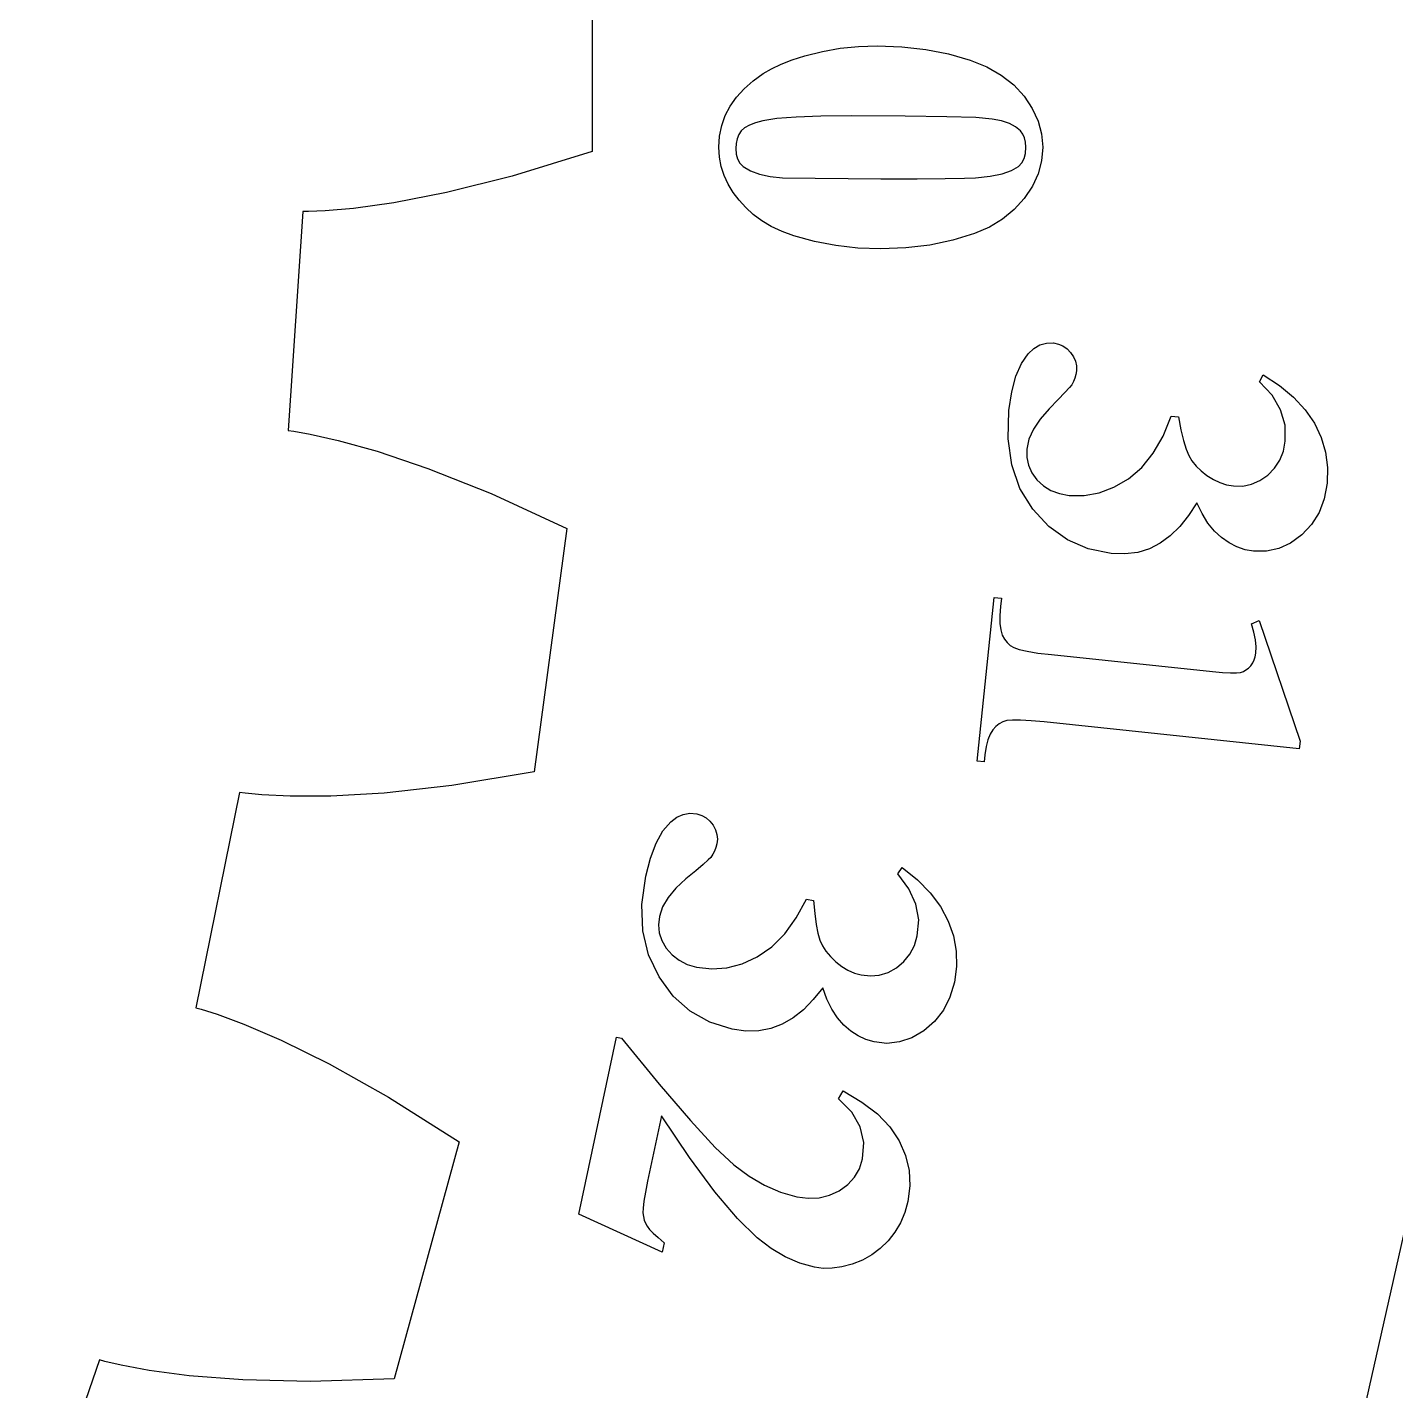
# Model space of a CAD drawing. Header units: metres. Extents: x -322 to 194, y -258 to 258.
# Drawn here: x 83.39 to 119.61, y -36.03 to 0.04 of the extents above; entities that cross this region are included whole.
import ezdxf

# ---------------------------------------------------------------- set-up
doc = ezdxf.new("R2010")
doc.units = ezdxf.units.M

msp = doc.modelspace()

# ---------------------------------------------------------------- linework, layer by layer
for p, q in [((98.3372, 3.24792), (98.3372, -3.24794)), ((103.635, -0.81766), (103.962, -0.71198)), ((103.962, -0.71198), (104.43, -0.59648)), ((104.43, -0.59648), (104.906, -0.51398)), ((104.906, -0.51398), (105.389, -0.46448)), ((105.389, -0.46448), (105.88, -0.44798)), ((105.88, -0.44798), (106.538, -0.47179)), ((106.538, -0.47179), (107.168, -0.54323)), ((107.168, -0.54323), (107.771, -0.66229)), ((107.771, -0.66229), (108.346, -0.82898)), ((102.861, -1.18498), (103.085, -1.05417)), ((103.085, -1.05417), (103.343, -0.93173)), ((103.343, -0.93173), (103.635, -0.81766)), ((108.346, -0.82898), (108.784, -1.00586)), ((108.784, -1.00586), (109.167, -1.22348)), ((102.362, -1.58748), (102.595, -1.37935)), ((102.595, -1.37935), (102.861, -1.18498)), ((109.167, -1.22348), (109.496, -1.48186)), ((101.992, -2.04498), (102.161, -1.80936)), ((102.161, -1.80936), (102.362, -1.58748)), ((109.496, -1.48186), (109.77, -1.78098)), ((109.77, -1.78098), (109.987, -2.1051)), ((101.86, -2.29523), (101.992, -2.04498)), ((109.987, -2.1051), (110.142, -2.43848)), ((101.765, -2.55998), (101.86, -2.29523)), ((102.66, -2.48254), (102.499, -2.54523)), ((102.857, -2.42998), (102.66, -2.48254)), ((103.225, -2.37485), (102.857, -2.42998)), ((103.737, -2.33548), (103.225, -2.37485)), ((104.392, -2.31186), (103.737, -2.33548)), ((105.191, -2.30397), (104.392, -2.31186)), ((106.624, -2.3091), (105.191, -2.30397)), ((107.724, -2.32448), (106.624, -2.3091)), ((108.491, -2.3501), (107.724, -2.32448)), ((108.925, -2.38597), (108.491, -2.3501)), ((109.173, -2.43642), (108.925, -2.38597)), ((109.38, -2.50572), (109.173, -2.43642)), ((109.546, -2.59392), (109.38, -2.50572)), ((110.142, -2.43848), (110.235, -2.7811)), ((101.689, -3.13298), (101.708, -2.83923)), ((101.708, -2.83923), (101.765, -2.55998)), ((102.219, -2.79654), (102.174, -2.90623)), ((102.283, -2.70097), (102.219, -2.79654)), ((102.373, -2.61804), (102.283, -2.70097)), ((102.499, -2.54523), (102.373, -2.61804)), ((109.672, -2.70097), (109.546, -2.59392)), ((109.736, -2.78703), (109.672, -2.70097)), ((109.781, -2.88722), (109.736, -2.78703)), ((109.808, -3.00154), (109.781, -2.88722)), ((110.235, -2.7811), (110.265, -3.13298)), ((98.3372, -3.24794), (96.2212, -3.90051)), ((101.705, -3.39198), (101.689, -3.13298)), ((102.147, -3.03004), (102.137, -3.16798)), ((102.137, -3.16798), (102.15, -3.3156)), ((102.174, -2.90623), (102.147, -3.03004)), ((109.805, -3.29422), (109.817, -3.12997)), ((109.817, -3.12997), (109.808, -3.00154)), ((110.265, -3.13298), (110.235, -3.48947)), ((101.751, -3.64098), (101.705, -3.39198)), ((102.15, -3.3156), (102.186, -3.44348)), ((102.186, -3.44348), (102.247, -3.55161)), ((102.247, -3.55161), (102.331, -3.63998)), ((109.623, -3.63998), (109.708, -3.54922)), ((109.708, -3.54922), (109.769, -3.43398)), ((109.769, -3.43398), (109.805, -3.29422)), ((110.235, -3.48947), (110.143, -3.83398)), ((96.2212, -3.90051), (94.478, -4.33429)), ((101.828, -3.87997), (101.751, -3.64098)), ((101.936, -4.10898), (101.828, -3.87997)), ((102.331, -3.63998), (102.524, -3.75829)), ((102.524, -3.75829), (102.762, -3.84822)), ((102.762, -3.84822), (103.047, -3.90979)), ((103.047, -3.90979), (103.378, -3.94298)), ((103.378, -3.94298), (105.977, -3.96797)), ((105.977, -3.96797), (106.942, -3.96642)), ((106.942, -3.96642), (107.681, -3.96173)), ((107.681, -3.96173), (108.197, -3.95392)), ((108.197, -3.95392), (108.487, -3.94298)), ((108.487, -3.94298), (108.873, -3.90042)), ((108.873, -3.90042), (109.191, -3.83572)), ((109.191, -3.83572), (109.441, -3.74892)), ((109.441, -3.74892), (109.623, -3.63998)), ((110.143, -3.83398), (109.99, -4.16647)), ((94.478, -4.33429), (93.0839, -4.60271)), ((102.069, -4.32748), (101.936, -4.10898)), ((102.225, -4.53398), (102.069, -4.32748)), ((109.99, -4.16647), (109.776, -4.48698)), ((93.0839, -4.60271), (92.0199, -4.75037)), ((102.402, -4.72847), (102.225, -4.53398)), ((109.776, -4.48698), (109.511, -4.78104)), ((90.6792, -4.83072), (90.2909, -10.6309)), ((90.8265, -4.83191), (90.6792, -4.83072)), ((91.2711, -4.81551), (90.8265, -4.83191)), ((92.0199, -4.75037), (91.2711, -4.81551)), ((102.6, -4.91098), (102.402, -4.72847)), ((102.825, -5.07892), (102.6, -4.91098)), ((109.203, -5.03323), (108.853, -5.24355)), ((109.511, -4.78104), (109.203, -5.03323)), ((103.079, -5.22873), (102.825, -5.07892)), ((103.362, -5.36041), (103.079, -5.22873)), ((103.675, -5.47398), (103.362, -5.36041)), ((108.461, -5.41197), (107.88, -5.59222)), ((108.853, -5.24355), (108.461, -5.41197)), ((104.22, -5.62711), (103.675, -5.47398)), ((104.785, -5.73648), (104.22, -5.62711)), ((105.371, -5.80211), (104.785, -5.73648)), ((107.272, -5.72098), (106.638, -5.79823)), ((107.88, -5.59222), (107.272, -5.72098)), ((105.977, -5.82397), (105.371, -5.80211)), ((106.638, -5.79823), (105.977, -5.82397)), ((110.187, -8.36269), (110.36, -8.31467)), ((110.36, -8.31467), (110.545, -8.3121)), ((110.545, -8.3121), (110.679, -8.33891)), ((109.699, -8.85648), (109.88, -8.59514)), ((109.88, -8.59514), (110.027, -8.45619)), ((110.027, -8.45619), (110.187, -8.36269)), ((110.679, -8.33891), (110.8, -8.38972)), ((110.8, -8.38972), (110.908, -8.46455)), ((110.908, -8.46455), (111.003, -8.5634)), ((111.003, -8.5634), (111.079, -8.6772)), ((111.079, -8.6772), (111.13, -8.79588)), ((109.553, -9.19374), (109.699, -8.85648)), ((111.13, -8.79588), (111.155, -8.91939)), ((111.154, -9.04774), (111.138, -9.14659)), ((111.155, -8.91939), (111.154, -9.04774)), ((109.444, -9.60693), (109.553, -9.19374)), ((111.076, -9.33167), (111.03, -9.41788)), ((111.112, -9.24123), (111.076, -9.33167)), ((111.138, -9.14659), (111.112, -9.24123)), ((115.999, -9.33582), (116.098, -9.15312)), ((116.334, -9.6967), (115.999, -9.33582)), ((116.098, -9.15312), (116.534, -9.43736)), ((109.37, -10.0961), (109.444, -9.60693)), ((110.852, -9.6234), (110.673, -9.81096)), ((110.971, -9.49237), (110.852, -9.6234)), ((111.03, -9.41788), (110.971, -9.49237)), ((116.56, -10.0792), (116.334, -9.6967)), ((116.534, -9.43736), (116.906, -9.74612)), ((116.906, -9.74612), (117.214, -10.0794)), ((109.347, -10.8516), (109.37, -10.0961)), ((110.434, -10.0551), (110.196, -10.3258)), ((110.673, -9.81096), (110.434, -10.0551)), ((116.677, -10.4834), (116.56, -10.0792)), ((117.214, -10.0794), (117.457, -10.4372)), ((110.196, -10.3258), (110.017, -10.5932)), ((113.451, -10.7754), (113.666, -10.2489)), ((113.666, -10.2489), (113.857, -10.269)), ((113.857, -10.269), (113.922, -10.6068)), ((116.685, -10.9092), (116.677, -10.4834)), ((117.457, -10.4372), (117.636, -10.8144)), ((90.2909, -10.6309), (90.437, -10.6494)), ((90.437, -10.6494), (90.8755, -10.7249)), ((90.8755, -10.7249), (91.609, -10.8892)), ((109.445, -11.539), (109.347, -10.8516)), ((109.899, -10.8573), (109.842, -11.118)), ((110.017, -10.5932), (109.899, -10.8573)), ((113.19, -11.2268), (113.451, -10.7754)), ((113.922, -10.6068), (113.989, -10.8897)), ((117.636, -10.8144), (117.752, -11.2045)), ((91.609, -10.8892), (92.6438, -11.1774)), ((92.6438, -11.1774), (93.9896, -11.6292)), ((109.842, -11.118), (109.841, -11.338)), ((112.883, -11.603), (113.19, -11.2268)), ((113.989, -10.8897), (114.058, -11.1178)), ((114.058, -11.1178), (114.129, -11.2911)), ((116.54, -11.4145), (116.634, -11.1757)), ((116.634, -11.1757), (116.685, -10.9092)), ((117.752, -11.2045), (117.803, -11.6077)), ((109.662, -12.1582), (109.445, -11.539)), ((109.841, -11.338), (109.885, -11.5466)), ((109.885, -11.5466), (109.975, -11.7437)), ((114.129, -11.2911), (114.214, -11.434)), ((114.214, -11.434), (114.322, -11.5698)), ((114.322, -11.5698), (114.455, -11.6986)), ((116.403, -11.6255), (116.54, -11.4145)), ((93.9896, -11.6292), (95.6595, -12.2915)), ((109.975, -11.7437), (110.11, -11.9294)), ((110.11, -11.9294), (110.281, -12.0904)), ((112.15, -12.1296), (112.53, -11.9042)), ((112.53, -11.9042), (112.883, -11.603)), ((114.455, -11.6986), (114.611, -11.8203)), ((114.611, -11.8203), (114.781, -11.9261)), ((114.781, -11.9261), (114.955, -12.0073)), ((116.015, -11.9541), (116.223, -11.8087)), ((116.223, -11.8087), (116.403, -11.6255)), ((117.803, -11.6077), (117.791, -12.0238)), ((95.6595, -12.2915), (97.6697, -13.2203)), ((110, -12.7092), (109.662, -12.1582)), ((110.281, -12.0904), (110.48, -12.2134)), ((110.48, -12.2134), (110.707, -12.2985)), ((110.707, -12.2985), (110.961, -12.3457)), ((111.365, -12.3503), (111.762, -12.2783)), ((111.762, -12.2783), (112.15, -12.1296)), ((114.955, -12.0073), (115.132, -12.0637)), ((115.132, -12.0637), (115.314, -12.0953)), ((115.314, -12.0953), (115.56, -12.0973)), ((115.56, -12.0973), (115.794, -12.0503)), ((115.794, -12.0503), (116.015, -11.9541)), ((117.791, -12.0238), (117.715, -12.4331)), ((110.961, -12.3457), (111.365, -12.3503)), ((114.344, -12.5404), (114.125, -12.8787)), ((114.483, -12.8266), (114.344, -12.5404)), ((117.715, -12.4331), (117.578, -12.7975)), ((110.428, -13.1703), (110, -12.7092)), ((114.125, -12.8787), (113.89, -13.1699)), ((114.638, -13.0757), (114.483, -12.8266)), ((117.578, -12.7975), (117.38, -13.1173)), ((97.6697, -13.2203), (96.8038, -19.6582)), ((110.916, -13.5189), (110.428, -13.1703)), ((113.89, -13.1699), (113.641, -13.414)), ((114.809, -13.2878), (114.638, -13.0757)), ((114.997, -13.4627), (114.809, -13.2878)), ((117.12, -13.3922), (116.823, -13.6086)), ((117.38, -13.1173), (117.12, -13.3922)), ((111.464, -13.7548), (110.916, -13.5189)), ((112.072, -13.8782), (111.464, -13.7548)), ((113.09, -13.7578), (112.777, -13.8513)), ((113.376, -13.611), (113.09, -13.7578)), ((113.641, -13.414), (113.376, -13.611)), ((115.197, -13.6029), (114.997, -13.4627)), ((115.405, -13.7099), (115.197, -13.6029)), ((115.621, -13.7837), (115.405, -13.7099)), ((116.511, -13.7528), (116.185, -13.8246)), ((116.823, -13.6086), (116.511, -13.7528)), ((112.438, -13.8914), (112.072, -13.8782)), ((112.777, -13.8513), (112.438, -13.8914)), ((115.844, -13.8242), (115.621, -13.7837)), ((116.185, -13.8246), (115.844, -13.8242)), ((108.524, -19.3752), (108.979, -15.047)), ((108.979, -15.047), (109.17, -15.0671)), ((109.17, -15.0671), (109.147, -15.2829)), ((109.147, -15.2829), (109.129, -15.5255)), ((109.129, -15.5255), (109.131, -15.7324)), ((109.131, -15.7324), (109.151, -15.9034)), ((109.151, -15.9034), (109.191, -16.0386)), ((115.791, -15.7449), (115.993, -15.6556)), ((115.853, -15.9672), (115.791, -15.7449)), ((115.993, -15.6556), (117.074, -18.848)), ((109.191, -16.0386), (109.248, -16.1476)), ((109.248, -16.1476), (109.318, -16.2397)), ((109.318, -16.2397), (109.401, -16.315)), ((115.893, -16.1702), (115.853, -15.9672)), ((115.911, -16.3538), (115.893, -16.1702)), ((109.401, -16.315), (109.498, -16.3735)), ((109.498, -16.3735), (109.638, -16.423)), ((109.638, -16.423), (109.85, -16.4702)), ((109.85, -16.4702), (110.135, -16.515)), ((110.135, -16.515), (110.493, -16.5576)), ((110.493, -16.5576), (114.758, -17.0058)), ((115.861, -16.6987), (115.89, -16.612)), ((115.89, -16.612), (115.906, -16.5181)), ((115.906, -16.5181), (115.911, -16.3538)), ((114.758, -17.0058), (115.025, -17.0304)), ((115.5, -17.0285), (115.575, -17.0028)), ((115.575, -17.0028), (115.644, -16.9645)), ((115.644, -16.9645), (115.709, -16.9138)), ((115.709, -16.9138), (115.769, -16.8507)), ((115.769, -16.8507), (115.821, -16.7783)), ((115.821, -16.7783), (115.861, -16.6987)), ((115.025, -17.0304), (115.238, -17.0425)), ((115.238, -17.0425), (115.396, -17.0418)), ((115.396, -17.0418), (115.5, -17.0285)), ((109.023, -18.4554), (108.941, -18.5442)), ((109.114, -18.3856), (109.023, -18.4554)), ((109.212, -18.3349), (109.114, -18.3856)), ((109.317, -18.3032), (109.212, -18.3349)), ((109.461, -18.2889), (109.317, -18.3032)), ((109.674, -18.2902), (109.461, -18.2889)), ((109.956, -18.3072), (109.674, -18.2902)), ((110.306, -18.3398), (109.956, -18.3072)), ((117.053, -19.0489), (110.306, -18.3398)), ((108.81, -18.809), (108.766, -18.9918)), ((108.869, -18.6598), (108.81, -18.809)), ((108.941, -18.5442), (108.869, -18.6598)), ((108.766, -18.9918), (108.734, -19.2083)), ((117.074, -18.848), (117.053, -19.0489)), ((108.715, -19.3952), (108.524, -19.3752)), ((108.734, -19.2083), (108.715, -19.3952)), ((96.8038, -19.6582), (94.6197, -20.0229)), ((89.0031, -20.2061), (87.8452, -25.9028)), ((89.149, -20.2269), (89.0031, -20.2061)), ((89.5918, -20.2699), (89.149, -20.2269)), ((90.3427, -20.3052), (89.5918, -20.2699)), ((92.8342, -20.2205), (91.4168, -20.3007)), ((94.6197, -20.0229), (92.8342, -20.2205)), ((91.4168, -20.3007), (90.3427, -20.3052)), ((100.21, -21.2245), (100.417, -20.9836)), ((100.417, -20.9836), (100.578, -20.8607)), ((100.578, -20.8607), (100.747, -20.7845)), ((100.747, -20.7845), (100.924, -20.7548)), ((100.924, -20.7548), (101.109, -20.7716)), ((101.109, -20.7716), (101.239, -20.8123)), ((101.239, -20.8123), (101.354, -20.8755)), ((101.354, -20.8755), (101.454, -20.9612)), ((101.454, -20.9612), (101.538, -21.0694)), ((100.03, -21.5447), (100.21, -21.2245)), ((101.538, -21.0694), (101.602, -21.1906)), ((101.602, -21.1906), (101.639, -21.3138)), ((101.639, -21.3138), (101.651, -21.4393)), ((99.8778, -21.9442), (100.03, -21.5447)), ((101.611, -21.6635), (101.575, -21.7549)), ((101.637, -21.5668), (101.611, -21.6635)), ((101.651, -21.4393), (101.637, -21.5668)), ((99.7537, -22.423), (99.8778, -21.9442)), ((101.409, -21.9899), (101.277, -22.1078)), ((101.475, -21.922), (101.409, -21.9899)), ((101.53, -21.8411), (101.475, -21.922)), ((101.575, -21.7549), (101.53, -21.8411)), ((99.6519, -23.172), (99.7537, -22.423)), ((101.079, -22.2757), (100.816, -22.4935)), ((101.277, -22.1078), (101.079, -22.2757)), ((106.426, -22.3598), (106.543, -22.1884)), ((106.721, -22.7537), (106.426, -22.3598)), ((106.543, -22.1884), (106.947, -22.5167)), ((100.551, -22.7377), (100.345, -22.985)), ((100.816, -22.4935), (100.551, -22.7377)), ((106.905, -23.1577), (106.721, -22.7537)), ((106.947, -22.5167), (107.285, -22.8627)), ((99.6768, -23.8658), (99.6519, -23.172)), ((100.345, -22.985), (100.2, -23.2353)), ((103.741, -23.5251), (104.01, -23.024)), ((104.01, -23.024), (104.197, -23.0639)), ((104.197, -23.0639), (104.227, -23.4066)), ((106.98, -23.5719), (106.905, -23.1577)), ((107.285, -22.8627), (107.556, -23.2263)), ((100.116, -23.4886), (100.092, -23.7073)), ((100.2, -23.2353), (100.116, -23.4886)), ((103.434, -23.9467), (103.741, -23.5251)), ((104.227, -23.4066), (104.264, -23.695)), ((107.556, -23.2263), (107.76, -23.6076)), ((99.8283, -24.5043), (99.6768, -23.8658)), ((100.092, -23.7073), (100.114, -23.9194)), ((104.264, -23.695), (104.309, -23.9291)), ((106.944, -23.9963), (106.98, -23.5719)), ((107.76, -23.6076), (107.899, -24.0014)), ((100.114, -23.9194), (100.183, -24.1248)), ((100.183, -24.1248), (100.297, -24.3236)), ((103.089, -24.2888), (103.434, -23.9467)), ((104.309, -23.9291), (104.362, -24.1089)), ((104.362, -24.1089), (104.431, -24.2598)), ((104.431, -24.2598), (104.525, -24.4062)), ((106.747, -24.4837), (106.865, -24.256)), ((106.865, -24.256), (106.944, -23.9963)), ((107.899, -24.0014), (107.973, -24.4015)), ((100.106, -25.0876), (99.8283, -24.5043)), ((100.297, -24.3236), (100.451, -24.5016)), ((100.451, -24.5016), (100.636, -24.6447)), ((102.305, -24.7359), (102.707, -24.5515)), ((102.707, -24.5515), (103.089, -24.2888)), ((104.525, -24.4062), (104.643, -24.5482)), ((104.643, -24.5482), (104.785, -24.6855)), ((106.588, -24.6792), (106.747, -24.4837)), ((107.973, -24.4015), (107.983, -24.8078)), ((100.636, -24.6447), (100.852, -24.7531)), ((100.852, -24.7531), (101.1, -24.8265)), ((101.1, -24.8265), (101.502, -24.8734)), ((101.502, -24.8734), (101.904, -24.8432)), ((101.904, -24.8432), (102.305, -24.7359)), ((104.785, -24.6855), (104.943, -24.8086)), ((104.943, -24.8086), (105.108, -24.9074)), ((105.108, -24.9074), (105.278, -24.9821)), ((105.278, -24.9821), (105.456, -25.0325)), ((105.938, -25.038), (106.168, -24.9654)), ((106.168, -24.9654), (106.39, -24.8426)), ((106.39, -24.8426), (106.588, -24.6792)), ((107.983, -24.8078), (107.927, -25.2204)), ((100.484, -25.5909), (100.106, -25.0876)), ((105.456, -25.0325), (105.701, -25.0603)), ((105.701, -25.0603), (105.938, -25.038)), ((107.927, -25.2204), (107.808, -25.6194)), ((100.933, -25.9886), (100.484, -25.5909)), ((104.191, -25.6873), (103.928, -25.9525)), ((104.445, -25.3738), (104.191, -25.6873)), ((104.553, -25.673), (104.445, -25.3738)), ((104.681, -25.9369), (104.553, -25.673)), ((107.808, -25.6194), (107.634, -25.9676)), ((87.8452, -25.9028), (87.9876, -25.9406)), ((87.9876, -25.9406), (88.4121, -26.0739)), ((88.4121, -26.0739), (89.1171, -26.3345)), ((101.453, -26.2805), (100.933, -25.9886)), ((103.928, -25.9525), (103.654, -26.1691)), ((104.829, -26.1657), (104.681, -25.9369)), ((107.634, -25.9676), (107.403, -26.2648)), ((89.1171, -26.3345), (90.1043, -26.7581)), ((102.045, -26.4668), (101.453, -26.2805)), ((103.37, -26.3374), (103.07, -26.4535)), ((103.654, -26.1691), (103.37, -26.3374)), ((104.998, -26.3593), (104.829, -26.1657)), ((105.182, -26.5197), (104.998, -26.3593)), ((107.403, -26.2648), (107.117, -26.5112)), ((90.1043, -26.7581), (91.3779, -27.3852)), ((97.9846, -31.3612), (98.9797, -26.6798)), ((98.9797, -26.6798), (99.1108, -26.7077)), ((99.1108, -26.7077), (100.109, -27.9238)), ((102.408, -26.5181), (102.045, -26.4668)), ((102.749, -26.5137), (102.408, -26.5181)), ((103.07, -26.4535), (102.749, -26.5137)), ((105.378, -26.6479), (105.182, -26.5197)), ((105.584, -26.7437), (105.378, -26.6479)), ((105.802, -26.8074), (105.584, -26.7437)), ((106.798, -26.6953), (106.473, -26.8061)), ((107.117, -26.5112), (106.798, -26.6953)), ((106.141, -26.8434), (105.802, -26.8074)), ((106.473, -26.8061), (106.141, -26.8434)), ((91.3779, -27.3852), (92.9446, -28.2642)), ((118.508, -37.7112), (120.789, -27.6088)), ((100.109, -27.9238), (100.937, -28.8871)), ((104.86, -28.307), (104.985, -28.1035)), ((104.985, -28.1035), (105.479, -28.3955)), ((92.9446, -28.2642), (94.813, -29.4526)), ((105.208, -28.667), (104.86, -28.307)), ((105.479, -28.3955), (105.89, -28.7126)), ((100.173, -28.7624), (99.8056, -30.4898)), ((100.914, -29.8664), (100.173, -28.7624)), ((100.937, -28.8871), (101.595, -29.5974)), ((105.43, -29.0527), (105.208, -28.667)), ((105.89, -28.7126), (106.218, -29.055)), ((105.524, -29.4642), (105.43, -29.0527)), ((106.218, -29.055), (106.463, -29.4226)), ((94.813, -29.4526), (93.0969, -35.7177)), ((101.595, -29.5974), (102.083, -30.0548)), ((105.492, -29.9013), (105.524, -29.4642)), ((106.463, -29.4226), (106.63, -29.8087)), ((101.583, -30.7728), (100.914, -29.8664)), ((102.083, -30.0548), (102.489, -30.3558)), ((105.41, -30.1599), (105.492, -29.9013)), ((106.63, -29.8087), (106.724, -30.2051)), ((102.489, -30.3558), (102.902, -30.597)), ((105.103, -30.5803), (105.28, -30.3863)), ((105.28, -30.3863), (105.41, -30.1599)), ((106.724, -30.2051), (106.745, -30.612)), ((99.7471, -30.7811), (99.7069, -31.0181)), ((99.8056, -30.4898), (99.7471, -30.7811)), ((102.18, -31.4815), (101.583, -30.7728)), ((102.902, -30.597), (103.323, -30.7785)), ((103.323, -30.7785), (103.752, -30.9002)), ((104.621, -30.8613), (104.878, -30.7419)), ((104.878, -30.7419), (105.103, -30.5803)), ((106.745, -30.612), (106.692, -31.0293)), ((99.7069, -31.0181), (99.685, -31.2008)), ((103.752, -30.9002), (104.058, -30.9404)), ((104.058, -30.9404), (104.348, -30.9275)), ((104.348, -30.9275), (104.621, -30.8613)), ((106.692, -31.0293), (106.611, -31.3211)), ((100.192, -32.3681), (97.9846, -31.3612)), ((99.685, -31.2008), (99.6814, -31.3293)), ((99.6814, -31.3293), (99.6923, -31.4274)), ((99.6923, -31.4274), (99.7142, -31.5188)), ((102.706, -31.9926), (102.18, -31.4815)), ((106.611, -31.3211), (106.497, -31.5919)), ((99.7142, -31.5188), (99.7469, -31.6036)), ((99.7469, -31.6036), (99.7905, -31.6817)), ((99.7905, -31.6817), (99.8555, -31.7654)), ((99.8555, -31.7654), (99.953, -31.866)), ((99.953, -31.866), (100.083, -31.9834)), ((106.351, -31.8418), (106.171, -32.0708)), ((106.497, -31.5919), (106.351, -31.8418)), ((100.083, -31.9834), (100.245, -32.1177)), ((100.245, -32.1177), (100.192, -32.3681)), ((103.073, -32.2684), (102.706, -31.9926)), ((106.171, -32.0708), (105.964, -32.2734)), ((103.449, -32.4895), (103.073, -32.2684)), ((103.833, -32.6559), (103.449, -32.4895)), ((105.489, -32.5802), (105.22, -32.6844)), ((105.737, -32.4432), (105.489, -32.5802)), ((105.964, -32.2734), (105.737, -32.4432)), ((104.226, -32.7675), (103.833, -32.6559)), ((104.451, -32.7971), (104.226, -32.7675)), ((104.692, -32.7931), (104.451, -32.7971)), ((104.948, -32.7556), (104.692, -32.7931)), ((105.22, -32.6844), (104.948, -32.7556)), ((85.2927, -35.221), (83.3859, -40.7125)), ((85.4345, -35.261), (85.2927, -35.221)), ((85.8676, -35.3627), (85.4345, -35.261)), ((86.6071, -35.4977), (85.8676, -35.3627)), ((87.6723, -35.6364), (86.6071, -35.4977)), ((89.0877, -35.7458), (87.6723, -35.6364)), ((90.8836, -35.788), (89.0877, -35.7458)), ((93.0969, -35.7177), (90.8836, -35.788))]:
    msp.add_line(p, q)

doc.saveas('drawing.dxf')
